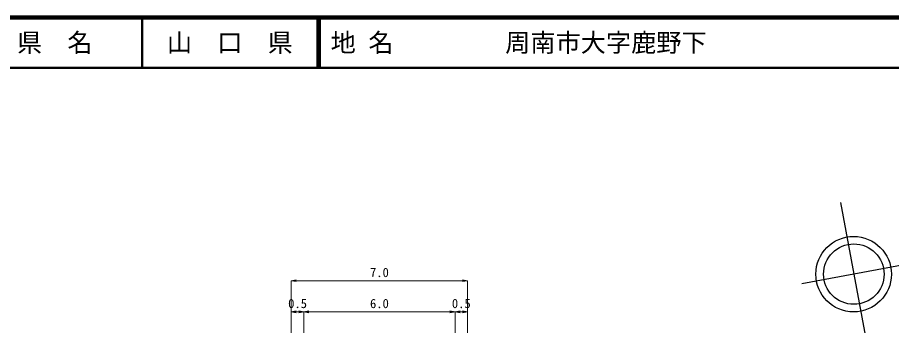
# Model space of a CAD drawing. Units: millimetres at full size, sheet at 1:1000, with parts at other scales. Extents: x 40000 to 680000, y 20000 to 380000.
# Drawn here: x 308226 to 481708, y 318772 to 380000 of the extents above; entities that cross this region are included whole.
import ezdxf
from ezdxf.enums import TextEntityAlignment as Align

# ---------------------------------------------------------------- set-up
doc = ezdxf.new("R2010")
doc.units = ezdxf.units.MM
doc.header["$LTSCALE"] = 1000
for name, color, linetype, lineweight in [('M-BMK-SRVR', 3, 'Continuous', 25), ('M-STR-HTXT', 7, 'Continuous', 13), ('M-TTL', 2, 'Continuous', 140), ('M-TTL-LINE', 7, 'Continuous', 50)]:
    doc.layers.add(name, color=color, linetype=linetype, lineweight=lineweight)
doc.layers.add('M-TTL-TXT', color=7, linetype='Continuous')
doc.styles.add('ＭＳ ゴシック', font='')
doc.styles.get('ＭＳ ゴシック').set_extended_font_data('MS Gothic')

# ---------------------------------------------------------------- blocks, each defined once
blk = doc.blocks.new('open_arrow')
at = {"color": 0, "linetype": 'Continuous', "lineweight": -2}
blk.add_lwpolyline([(7.5, 1.25), (0, 0), (7.5, -1.25)], dxfattribs=at)

msp = doc.modelspace()

# ---------------------------------------------------------------- linework, layer by layer
at = {"layer": 'M-BMK-SRVR'}
for p, q in [((471567, 343242), (477619, 310772)), ((484546, 330911), (463901, 327064))]:
    msp.add_line(p, q, dxfattribs=at)
for centre, radius in [((474182, 328980), 7500), ((474224, 328988), 6000)]:
    msp.add_circle(centre, radius, dxfattribs=at)
at = {"layer": 'M-STR-HTXT'}
for p, q in [((362567, 305969), (362567, 327669)), ((362567, 327668), (397567, 327668)), ((397567, 305969), (397567, 327669)), ((362567, 321496), (365067, 321496)), ((365067, 305969), (365067, 321497)), ((365067, 321496), (395067, 321496)), ((395067, 305969), (395067, 321497)), ((395067, 321496), (397567, 321496))]:
    msp.add_line(p, q, dxfattribs=at)
at = {"layer": 'M-TTL'}
msp.add_line((680000, 380000), (40000, 380000), dxfattribs=at)
at = {"layer": 'M-TTL-LINE'}
for p, q in [((333000, 380000), (333000, 370000)), ((367750, 380000), (367750, 370000)), ((368250, 380000), (368250, 370000)), ((40000, 370000), (680000, 370000))]:
    msp.add_line(p, q, dxfattribs=at)

# ---------------------------------------------------------------- block references
at = {"layer": 'M-STR-HTXT', "xscale": 133, "yscale": 133}
for p in [(362567, 327668), (362567, 321496), (365067, 321496), (395067, 321496)]:
    msp.add_blockref('open_arrow', p, dxfattribs=at)
at = {"layer": 'M-STR-HTXT', "xscale": 133, "yscale": 133, "rotation": 180}
for p in [(397567, 327668), (365067, 321496), (395067, 321496), (397567, 321496)]:
    msp.add_blockref('open_arrow', p, dxfattribs=at)

# ---------------------------------------------------------------- texts
at = {"layer": 'M-STR-HTXT', "style": 'ＭＳ ゴシック'}
for s, p in [('7.0', (380067, 327856)), ('0.5', (363817, 321684)), ('6.0', (380067, 321684)), ('0.5', (396317, 321684))]:
    msp.add_text(s, height=1833, dxfattribs=at).set_placement(p, align=Align.BOTTOM_CENTER)
at = {"layer": 'M-TTL-TXT', "style": 'ＭＳ ゴシック'}
for s, p in [('県\u3000名', (315625, 375000)), ('山\u3000口\u3000県', (350375, 375000))]:
    msp.add_text(s, height=3666, dxfattribs=at).set_placement(p, align=Align.MIDDLE_CENTER)
for s, p in [('地 名', (370380, 375000)), ('周南市大字鹿野下', (405024, 375000))]:
    msp.add_text(s, height=3666, dxfattribs=at).set_placement(p, align=Align.MIDDLE_LEFT)

doc.saveas('drawing.dxf')
